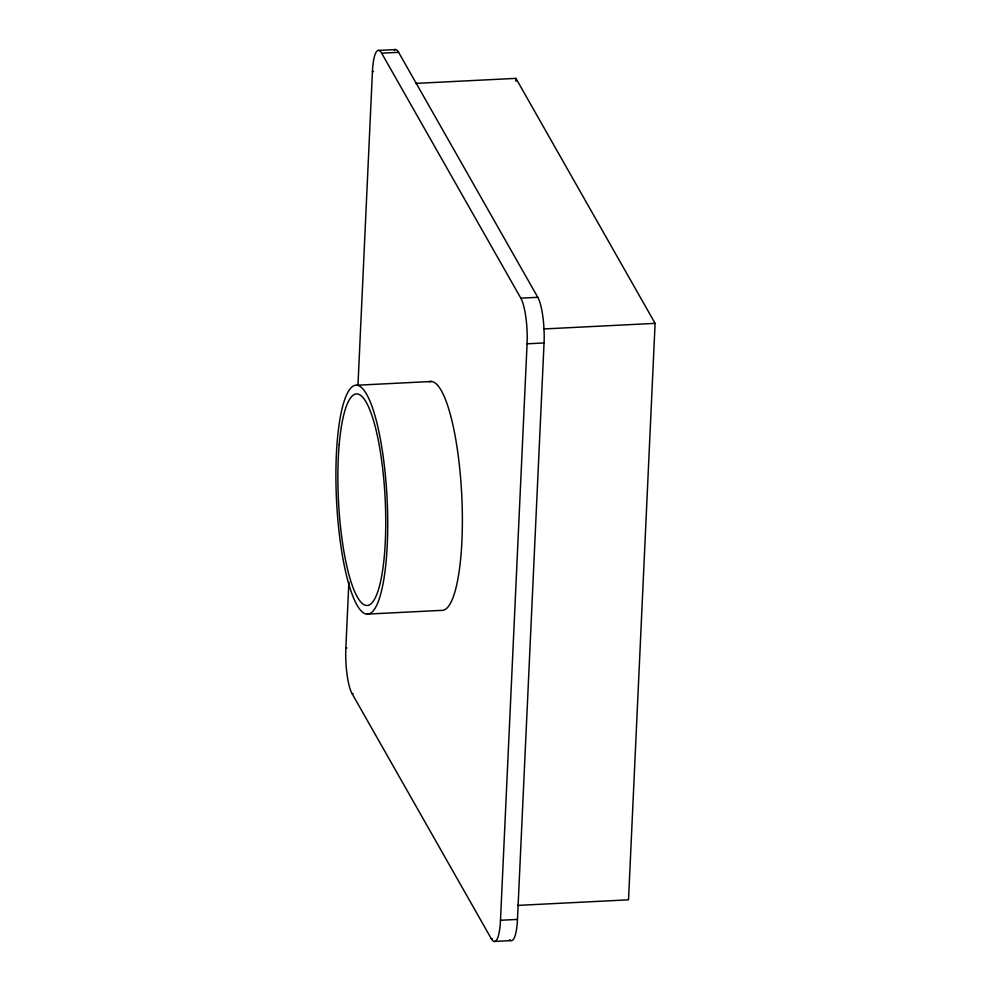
<?xml version="1.0" encoding="UTF-8"?>
<svg xmlns="http://www.w3.org/2000/svg" width="991" height="991" viewBox="0 0 991 991"><rect width="100%" height="100%" fill="white"/><g stroke="black" fill="none" stroke-linecap="round" stroke-linejoin="round"><path stroke-width="1.49" d="M492.341 938.638L491.288 938.688L352.102 693.688A34.846 7.68 87.1 0 1 345.847 648.04L348.894 581.99M357.962 385.338L372.43 71.575A34.846 7.68 87.1 0 1 381.646 53.167L398.605 52.312L537.791 297.312A34.846 7.68 87.1 0 1 544.047 342.948L517.463 919.413A34.846 7.68 87.1 0 1 509.684 939.778M515.791 81.274L515.927 78.363L415.65 83.405M491.288 938.688A34.846 7.68 87.1 0 0 500.492 920.267L527.076 343.803A34.846 7.68 87.1 0 0 520.82 298.167L381.646 53.167M515.927 78.363L655.101 323.363L628.517 899.828L517.438 905.415M378.686 50.405L395.657 49.55M372.43 71.575L373.496 71.525M520.82 298.167L537.791 297.312M544.034 328.95L655.101 323.363M527.076 343.803L544.047 342.948M356.946 385.226L431.618 381.473M366.645 614.135A114.622 25.283 87.1 0 0 381.411 444.922A114.622 25.283 87.1 0 0 337.336 439.992A114.622 25.283 87.1 0 0 366.645 614.135L441.305 610.382A114.622 25.283 87.1 0 0 461.633 493.047A114.622 25.283 87.1 0 0 429.091 381.77M345.847 648.04L346.912 647.99M352.102 693.688L353.155 693.626M500.492 920.267L517.463 919.413M494.236 941.45L511.207 940.595M394.133 50.083A34.846 7.68 87.1 0 1 398.605 52.312M339.195 444.525A105.913 23.363 87.1 0 0 366.274 605.439A105.913 23.363 87.1 0 0 379.912 449.084A105.913 23.363 87.1 0 0 339.195 444.525"/></g></svg>
